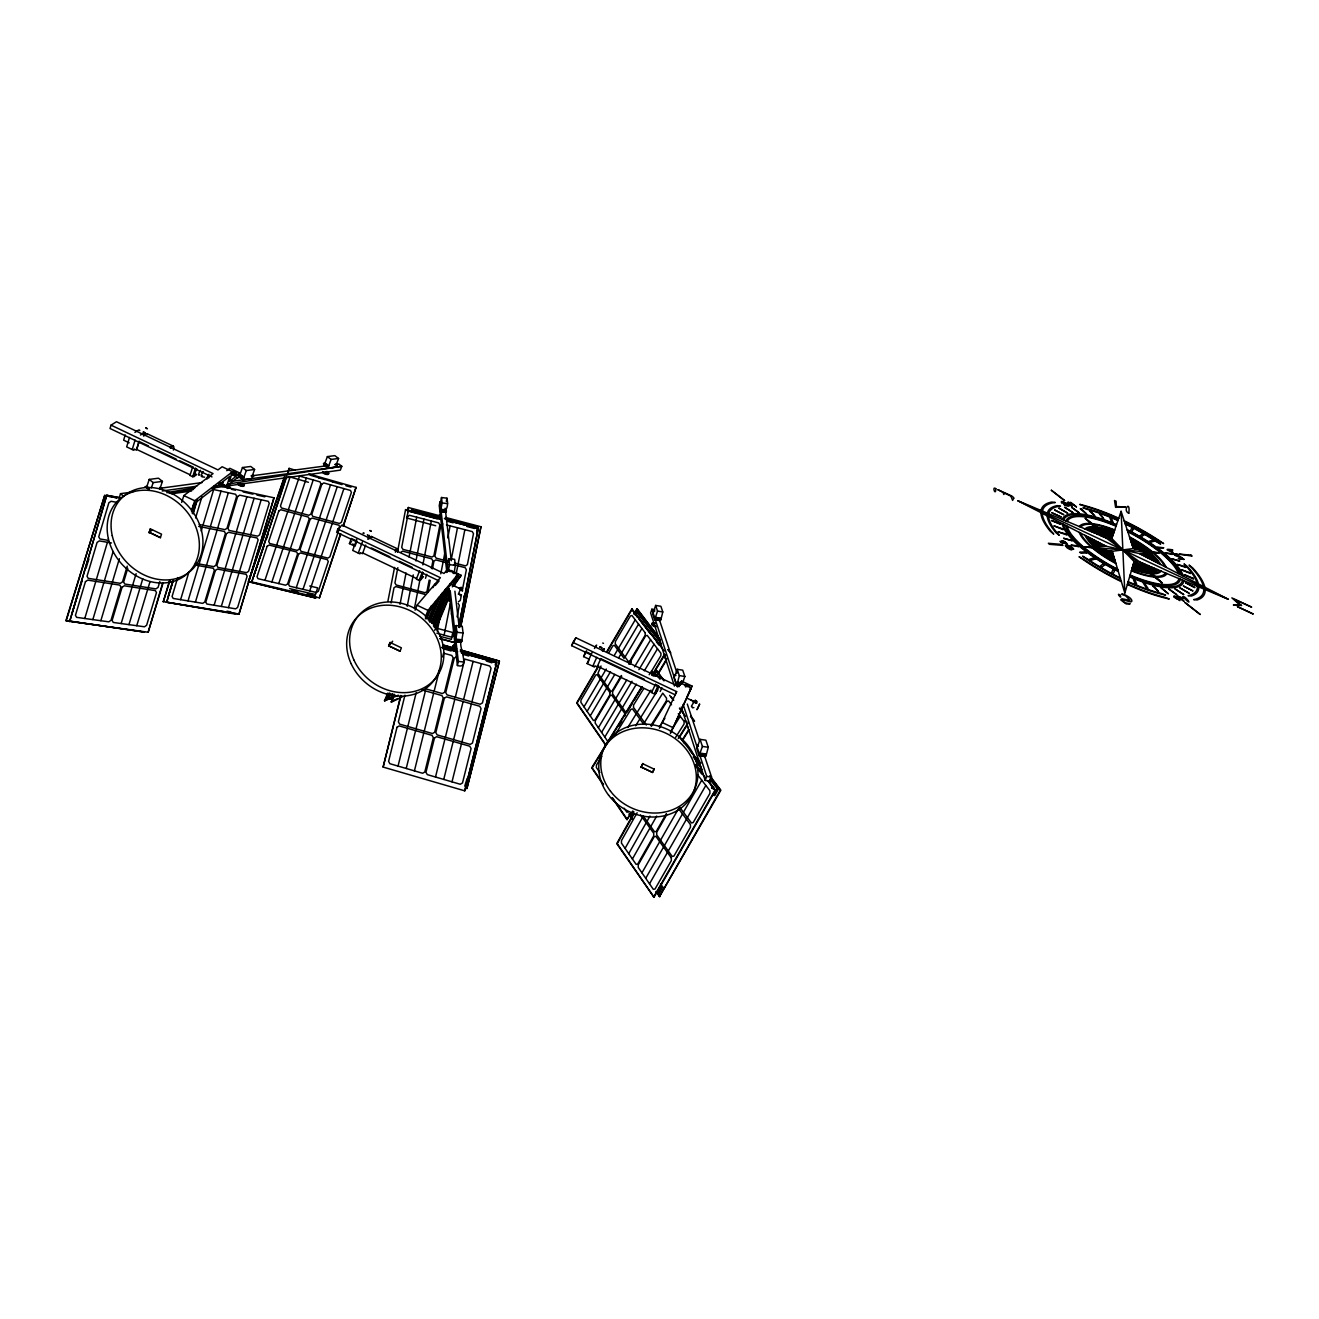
<?xml version="1.0" encoding="UTF-8"?>
<svg xmlns="http://www.w3.org/2000/svg" width="1319" height="1319" viewBox="0 0 1319 1319"><rect width="100%" height="100%" fill="white"/><g stroke="black" fill="none" stroke-linecap="round" stroke-linejoin="round"><path stroke-width="1.5" d="M204.659 477.165L202.401 476.901M631.174 661.446L630.02 664.215M686.111 686.572L687.694 686.49A2.902 1.237 25.8 0 0 686.309 685.962M624.794 715.937L624.909 713.595L611.769 695.146L610.268 695.525L595.298 720.784L595.182 723.092L608.043 741.773M630.218 664.034L630.317 661.726L645.667 635.84L647.217 635.395L660.967 653.317L660.868 655.675L651.487 671.355M1183.918 580.574L1183.819 581.349A68.357 20.626 28.2 0 1 1131.85 577.788L1129.625 576.815M1182.516 579.997L1182.434 580.64A66.824 20.164 28.2 0 1 1131.653 577.145L1129.773 576.337M1180.307 579.057L1180.241 579.519A64.367 19.422 28.2 0 1 1131.323 576.106L1130.004 575.546M1178.922 578.464L1178.873 578.81A62.834 18.961 28.2 0 1 1131.108 575.463L1130.136 575.051M441.733 510.997L440.975 510.288L442.079 510.469M1048.77 513.8L1048.819 513.503A83.394 25.176 28.2 0 1 1058.333 506.414L1060.46 506.117L1057.178 505.639A84.927 25.638 28.2 0 0 1047.467 512.827L1047.401 513.223M1042.472 511.145L1042.587 510.437A90.467 27.303 28.2 0 1 1052.991 502.819L1055.299 502.49L1051.837 502.044A92 27.781 28.2 0 0 1041.235 509.761L1041.103 510.568M232.391 473.653C236.662 474.725 233.677 471.724 232.606 472.894M387.885 601.332L394.562 567.401M397.596 551.457L405.56 509.612L440.925 518.763M391.1 602.964L393.985 587.779L395.832 586.576L424.784 594.358M397.843 567.648L394.925 582.949L396.145 584.976L425.097 592.759L426.96 591.555L429.186 580.047M400.02 604.333L403.053 588.521M403.367 586.906L406.038 572.974M409.088 557.047L409.846 553.057M410.193 551.276L416.722 517.196M407.225 606.295L410.275 590.467M410.588 588.851L413.276 574.903M415.963 560.954L417.117 554.969M417.447 553.205L424.009 519.092M414.463 608.257L417.529 592.412M417.843 590.813L420.151 578.843M422.855 564.878L424.388 556.898M424.734 555.118L431.329 520.972M476.868 530.535L478.022 526.908L476.687 533.882M407.505 511.541L408.494 507.452L407.719 511.492M431.428 568.538L432.912 560.872L431.676 558.827L402.608 551.144L400.762 552.364M427.983 591.835L430.208 580.327M432.451 568.819L433.935 561.152L435.798 559.916L446.778 562.817M440.777 573.847L443.118 561.845M443.464 560.064L445.031 552.018M447.768 537.938L450.125 525.852M437.232 631.174L440.348 615.281M451.18 559.981L457.479 527.765M444.124 635.164L450.373 603.36M456.209 573.732L457.775 565.719M458.122 563.938L464.865 529.677M440.381 511.723L440.744 509.892L446.218 510.585L445.855 512.399L440.381 511.723L440.134 502.852L441.189 504.188M440.233 503.842L441.502 497.51L446.96 498.203C449.268 508.672 444.355 510.206 445.459 511.459M454.412 630.235L453.291 635.956L451.411 637.159L436.853 633.169M457.066 616.847L459.325 605.388L458.089 603.327M461.436 594.737L460.298 600.508L458.418 601.728M462.194 590.896L466.365 569.726L465.129 567.665L454.115 564.763M458.583 626.888L478.253 528.424L458.798 626.805M408.478 510.898L406.565 517.938L435.699 525.737M441.502 497.51L442.129 502.935L440.859 509.282L446.35 509.975M442.228 511.063L442.656 510.14L441.519 509.909L442.294 511.063L445.097 510.799L442.343 510.453M446.333 501.368L446.96 498.203M394.958 695.41L394.645 696.877L398.289 695.195M460.595 626.673L480.94 526.759L460.793 626.591M447.388 565.818L447.471 571.737M453.06 572.941L454.132 573.023L455.352 565.356L454.626 559.322L448.856 558.629L447.273 564.713L448.196 564.829M448.856 558.629L449.565 564.68L448.213 571.242L452.071 571.688M454.956 641.71L455.368 639.748L461.469 640.407L461.056 642.353L454.956 641.71L454.593 631.109L455.78 632.625M460.71 641.529C459.358 640.638 461.271 639.187 460.628 641.529L461.617 641.644L463.051 632.972L462.244 626.228L456.16 625.569L454.742 632.329L454.593 631.109M455.731 641.001A2.061 1.105 11.6 0 1 455.665 640.407L456.951 632.296L456.16 625.569M455.517 640.985L456.638 640.44L455.517 640.985L455.368 639.748M457.099 641.133C458.468 637.456 452.747 642.007 460.232 640.82L457.182 640.539M387.687 695.575L388 694.074M437.842 622.815L438.172 621.298L431.742 623.326M460.958 641.743C458.814 647.151 470.57 669.607 457.396 665.501L458.303 661.38L450.208 590.599M495.202 665.007L496.158 661.116L460.347 651.471M461.568 652.889L496.719 662.633L464.766 790.839L383.12 767.081L400.762 695.542M400.976 695.509L383.12 767.081M404.933 695.195L398.371 721.806L399.657 724.131L432.467 733.545L434.676 732.226L443.2 697.866L441.898 695.558L422.129 689.969M398.041 766.092L407.39 728.269M407.835 726.472L416.227 692.557M406.219 768.482L415.584 730.627M416.029 728.83L425.427 690.892M414.413 770.873L423.795 732.985M424.24 731.188L433.654 693.217M434.132 691.238L439.326 670.299M442.623 656.977L443.563 653.185L451.823 655.477L453.126 657.785L444.585 692.228L442.376 693.563L425.905 688.914M435.501 777.023L444.932 739.069M445.377 737.255L454.824 699.202M455.319 697.223L464.783 659.088L489.745 666.013L491.047 668.337L482.441 702.912L480.215 704.247L447.042 694.882L445.74 692.557L454.297 658.115L456.506 656.78M443.745 779.43L453.192 741.443M453.654 739.629L463.117 701.543M463.596 699.548L473.092 661.38M452.005 781.837L461.469 743.817M461.93 742.003L471.411 703.901M471.905 701.906L481.402 663.704M496.719 662.633L464.766 790.839M499.423 661.05L466.877 788.581L499.423 661.05L460.545 649.97M467.19 778.325L464.733 786.173M421.42 576.568L422.212 574.424M711.683 787.789L712.309 788.119M685.517 686.919L685.765 686.078M1112.197 551.309L1133.351 548.539L1159.203 552.925L1139.319 553.535L1106.212 546.264L1085.092 546.791L1112.197 551.309L1124.827 593.022L1134.126 561.581L1111.785 538.449L1085.257 518.334L1106.031 537.954L1139.896 562.026L1162.039 582.833L1134.126 561.581M226.736 470.685L229.852 468.311L240.124 473.175L229.308 481.583L232.556 471.707L222.136 466.761L217.981 469.894L116.484 421.734L111.027 425.147L110.038 428.51L211.996 476.917M106.757 495.219L69.66 621.513L106.757 495.219L120.754 497.906M125.206 434.907L123.64 440.183L129.18 442.821M84.779 618.496L95.809 581.382M96.336 579.618L107.433 542.29M92.841 619.617L103.855 582.635M104.382 580.871L113.137 551.507M129.509 437.43L126.673 446.894L133.862 450.307L134.241 449.07L136.368 450.092L139.039 441.206M100.838 620.721L111.851 583.872M112.379 582.108L119.37 558.695M127.234 566.148L122.535 581.844L120.326 583.344L88.241 578.349L87.038 576.288L97.095 542.406L99.354 540.905L111.455 542.983M127.745 568.291L123.64 582.025L124.794 584.037L155.906 588.884L158.066 587.4L159.813 581.613M238.97 614.159L274.022 497.708L238.97 614.159L166.672 602.272L172.871 580.459M192.871 513.586L196.993 499.819M166.672 602.272L173.152 580.624M193.151 513.75L197.273 499.983M177.735 577.59L172.08 596.468L173.168 598.43L202.73 603.36L204.791 601.942L214.338 570.286L213.299 568.324L194.932 564.977M195.608 517.922L201.873 496.966M132.23 449.532L135.082 440.084M121.15 623.541L132.114 587.004M132.642 585.273L136.121 573.666M128.965 624.629L139.929 588.225M140.457 586.477L142.765 578.777M136.747 625.717L147.679 589.412M148.206 587.697L149.937 581.926M180.621 599.667L188.881 572.166M201.213 531.046L202.401 527.105M202.961 525.242L213.662 489.563L235.606 494.279L236.645 496.323L227.016 528.243L224.955 529.628L199.235 524.5M188.04 600.903L198.625 565.653M199.136 563.971L209.787 528.573M210.331 526.71L221.031 491.146M195.41 602.14L205.978 567.005M206.489 565.323L217.124 530.024M217.668 528.177L228.335 492.712M119.188 498.005L120.507 493.669L132.741 492.003M162.732 582.899L148.157 632.246L163.012 583.08M214.107 605.256L224.642 570.402M236.282 531.887L246.9 496.719M225.153 568.736L235.722 533.733M221.312 606.443L231.831 571.704M232.342 570.055L242.91 535.151M243.454 533.321L254.072 498.269M228.484 607.647L238.986 573.007M239.497 571.358L250.033 536.569M250.594 534.739L261.178 499.802M65.95 620.589L144.447 632.114L65.95 620.589L104.696 495.383L116.913 497.955M66.214 620.804L104.696 495.383M71.721 614.489L82.075 581.036M86.032 568.242L88.917 558.893M150.333 528.853L149.245 532.332L160.423 537.674L161.528 534.179L150.333 528.853L149.063 532.876M170.003 580.278L163.292 601.777L169.722 580.096M191.947 509.942L193.778 504.072M168.403 595.842L173.086 580.838M192.739 466.728L189.969 475.45L192.689 476.736L195.789 474.461M181.676 502.407L183.836 495.581L213.068 473.587L111.027 425.147M192.689 476.736L195.476 468.031M195.855 474.098L193.036 476.175L193.909 476.588L196.432 468.707M191.436 510.981L194.717 500.742L232.556 471.707M192.079 513.025L195.36 502.836L229.869 476.241L226.637 486.101L219.696 482.803M1067.269 521.615L1067.368 521.302A62.834 18.961 28.2 0 1 1115.083 525.819L1115.989 526.215M1065.884 521.021L1066.032 520.609A64.367 19.422 28.2 0 1 1114.901 525.259L1116.138 525.786M226.143 487.14L227.791 488.442L227.181 487.354M327.837 468.179L328.53 466.365L324.787 463.513L324.111 465.343L327.837 468.179L335.29 467.157L337.549 464.568L335.653 464.618M336.988 464.222L335.751 464.321M654.735 609.691L651.883 609.213L650.63 613.022L674.438 686.078M653.037 611.225L654.076 610.763L652.79 614.044L654.653 619.732L659.912 620.589C659.797 616.847 659.451 619.567 660.852 619.831L660.011 619.699M1063.675 520.082L1063.872 519.488A66.824 20.164 28.2 0 1 1114.604 524.335L1116.369 525.11M146.623 487.568L145.222 486.629L146.904 486.398L149.525 488.541M146.904 486.398L149.228 479.407L158.478 478.203L162.418 481.386L160.077 488.343L161.759 488.112L159.863 489.019M151.421 487.849L153.169 482.606L162.418 481.386M240.124 473.175L239.052 476.423L226.637 486.101M286.817 476.175L251.748 582.009L286.553 476.044M287.839 472.202L289.108 468.36L295.275 470.158M288.086 472.334L289.108 468.36M289.982 477.28L280.485 505.952L281.425 507.963L308.877 515.3L310.855 514.08L320.913 483.875L320.006 481.864L299.528 476.093L288.333 509.826M264.938 580.327L276.067 546.808M276.611 545.209L287.756 511.574M271.879 581.959L282.975 548.539M283.503 546.94L294.648 513.421M295.225 511.657L306.387 478.022M278.754 583.592L289.85 550.254M290.378 548.671L301.49 515.234M302.067 513.487L313.213 479.951M660.852 619.831L662.781 611.95L660.885 606.295L655.642 605.421L653.581 611.653L653.235 610.631M654.076 610.763L654.867 611.027M654.653 619.732L655.246 617.935L660.506 618.792M655.79 618.38L656.433 619.122L655.444 617.341L657.521 611.093L655.642 605.421M656.911 619.188C656.598 615.693 656.268 621.892 659.665 619.007M1062.29 519.505L1062.52 518.796A68.357 20.626 28.2 0 1 1114.423 523.775L1116.517 524.682M296.264 587.73L307.294 554.639M319.462 518.12L330.541 484.831M307.822 553.057L318.885 519.867M303.007 589.329L314.021 556.321M314.549 554.755L325.595 521.648M326.172 519.917L337.235 486.727M309.734 590.912L320.715 558.003M321.242 556.437L332.273 523.429M332.833 521.697L343.896 488.591M340.516 533.816L319.412 597.853L340.78 533.948M343.105 526.067L356.048 487.354L343.369 526.215M1111.785 538.449L1121.101 511.327L1133.351 548.539M241.971 477.577L243.718 477.824L243.042 479.737L239.201 476.72L239.877 474.807L243.718 477.824M327.739 466.778L326.782 465.492L327.64 466.959M326.139 465.937C329.602 464.42 323.815 465.788 327.903 467.289M326.452 465.228L324.573 463.81L326.222 465.838L251.039 475.912M675.971 675.46L674.619 674.603L674.141 678.23L676.218 684.577L679.912 685.138M682.615 682.929L684.858 676.466L682.714 670.151L677.208 669.294L674.998 675.757L674.619 674.603M284.459 476.604L248.335 581.564L315.966 598.068L248.582 581.728L284.723 476.736M253.578 576.321L263.981 546.132M266.273 539.438L268.235 533.75M323.996 464.123C327.656 463.183 320.748 464.156 325.018 462.92L328.744 465.755L331.118 459.441L338.571 458.468L336.197 464.75L337.549 464.568M676.218 684.577L676.861 682.714L680.555 683.275M680.917 684.116L677.241 683.869L679.318 675.608L677.208 669.294M678.625 684.083L678.065 682.731L679.714 683.869M238.97 475.499L240.437 475.054L238.97 475.499L238.574 474.378L240.091 474.18L243.949 477.198L246.29 470.553L254.583 469.465L252.226 476.06L253.71 475.862L251.319 478.599L243.042 479.737M240.091 474.18L242.449 467.536L250.742 466.464L254.583 469.465M241.245 477.28C244.922 476.983 236.183 474.56 241.459 476.637M242.201 478.039L243.949 477.198M253.149 475.499C251.302 477.115 251.484 473.966 253.71 475.862M699.086 755.705L699.779 753.776L705.599 754.616L704.907 756.545L699.086 755.705L696.762 748.615L697.256 744.773L698.345 745.598M706.275 755.259L704.28 754.534L706.028 755.902L708.254 747.263L705.879 740.19L700.059 739.349L697.669 746.043L697.256 744.773M701.312 755.127L700.208 755.078L700.01 753.133L702.417 746.422L700.059 739.349M700.521 755.078L702.17 754.32L700.983 754.452M704.577 755.705L701.724 755.276M450.867 570.451L461.205 575.348L454.165 583.872L458.006 574.26L447.537 569.297L444.025 573.435L342.033 525.044L337.829 529.034L336.642 532.315L439.112 580.954L435.286 585.455M1166.837 573.386L1166.754 573.617A49.644 14.987 28.2 0 1 1156.235 577.211L1156.054 577.211M1165.419 572.792L1165.386 572.891A48.111 14.509 28.2 0 1 1155.197 576.354L1155.197 576.354M349.42 543.609L351.316 538.482L356.888 541.136L354.992 546.264L349.42 543.609L351.596 541.482M356.757 539.389L352.701 550.435L359.922 553.865L360.351 552.661L362.494 553.683L365.709 545.044M358.273 553.073L362.362 542.043M604.168 649.542L604.399 648.75L603.195 650.778M325.018 462.92L327.376 456.605L334.828 455.632L338.571 458.468M326.749 466.316L328.744 465.755M691.387 706.341L694.14 701.576M704.544 755.952L711.584 777.089L710.051 781.161L705.203 780.436L706.737 776.363L683.127 704.461M390.094 642.452L388.775 645.848L400.069 651.223L401.388 647.827L390.094 642.452L388.577 646.359M419.656 570.665L416.359 579.156L419.096 580.459L422.575 576.502M419.096 580.459L422.41 571.984M419.409 579.882L420.299 580.294L423.284 572.627M415.073 610.186L417.018 605.207L440.381 577.706L337.829 529.034M425.361 617.045L427.983 610.417L458.006 574.26M425.74 618.331L428.345 611.703L455.55 578.893L452.351 586.889M446.267 572.495L447.537 569.297M233.216 472.927L232.177 473.076L232.869 472.383M461.205 575.348L454.066 585.636M392.732 693.778L390.572 699.07L391.957 699.664L394.117 694.371L391.496 702.071L402.031 697.042M425.41 618.595L428.543 611.027M391.496 702.071L394.628 694.503M425.971 618.825L431.461 605.586M426.746 618.627L432.137 605.635M428.081 619.732L435.649 601.448M429.005 621.035L438.798 597.375M441.914 593.352L429.912 622.337L432.583 620.078L444.668 590.945M445.641 589.065L432.484 621.546L438.897 619.551L439.903 617.836M434.099 621.035L447.438 588.884M433.423 626.063L434.99 622.304M435.715 620.54L448.988 588.521M434.264 627.415L436.589 621.81M437.314 620.045L448.971 591.918M595.957 646.937L596.6 645.057L594.457 648.519M434.693 630.383L450.125 593.187M435.897 628.998L450.092 594.754M454.049 585.224L455.616 581.432M678.098 683.918L679.087 684.116M390.325 698.592L384.488 700.686L387.72 693.151M432.797 587.664L434.957 584.152M385.049 700.917L388.264 693.398M629.839 662.534L630.4 661.083L628.784 664.116M389.633 692.97L387.374 698.229L388.742 698.839L392.238 697.388M388.742 698.839L391.018 693.58M656.334 690.414L656.878 689.194M573.007 642.452L676.647 691.634L675.163 694.8L571.605 645.65L573.007 642.452L575.908 637.802L678.972 686.688L681.577 681.099L692.013 686.045L672.739 728.649M575.908 637.802L571.605 645.65M589.247 659.286L583.608 656.598L585.834 651.586M586.576 650.778L583.608 656.598M712.887 788.68L713.051 786.734L711.633 786.503M600.887 658.461L597.111 666.886L594.951 665.864L594.424 667.035L587.136 663.572L591.918 652.79M592.775 666.243L596.782 657.274M654.208 768.862L652.559 772.456L641.149 767.031L642.848 763.437M670.431 733.463L691.288 688.056L680.703 683.028L679.219 686.16M392.337 694.338L391.661 696.284L392.419 694.569M660.176 691.519L661.94 687.776M654.587 693.365L655.477 693.778L658.989 686.292L658.099 685.88M661.709 723.406L676.647 691.634M227.907 488.343L228.599 486.876M657.489 687.908L658.132 686.572M680.126 684.198L681.577 681.099M640.919 767.526L642.732 763.717L654.142 769.158L652.559 772.456L641.166 767.015M659.418 728.236L662.154 722.482L673.218 727.742M686.82 697.52L692.013 686.045M693.233 702.4L693.745 701.395M655.477 693.778L656.846 691.008M629.79 663.985L631.141 661.462M602.404 650.976L603.41 649.096M1080.706 527.27L1080.756 527.171A48.111 14.509 28.2 0 1 1091.538 524.303L1091.588 524.319M1079.305 526.677L1079.42 526.462A49.644 14.987 28.2 0 1 1090.566 523.511L1090.764 523.528M708.122 780.65L715.558 790.213L654.026 897.266L616.748 843.599L633.648 813.493M709.688 779.133L717.256 788.729L713.546 795.341L714.783 795.555L718.476 788.943L710.908 779.348M654.026 897.266L617.226 843.682L634.126 813.576M637.126 812.751L621.513 840.533L621.447 843.105L636.104 864.357L637.736 864.027L653.68 835.949L653.729 833.311L640.589 814.961M625.074 848.364L642.452 817.549M628.734 853.657L646.178 822.759M647.019 821.292L649.97 816.082M632.411 858.999L649.937 828.019M650.778 826.535L656.697 816.082M666.326 813.675L656.235 831.465L654.57 831.827L643.276 816.082M666.87 814.417L656.763 832.207L656.714 834.845L672.212 856.46L673.91 856.097L690.431 827.326L690.464 824.639L678.543 808.613L660.555 840.187M641.957 872.832L659.698 841.67M645.716 878.306L663.556 847.062M664.413 845.578L682.484 813.922M683.44 812.24L701.757 780.172M709.754 775.704L720.866 790.18L659.434 896.59L720.372 790.081L710.496 777.221M634.802 614.736L636.467 611.818L637.555 612.098L659.945 640.737M649.509 883.796L667.43 852.486M668.304 850.986L686.457 819.264M687.413 817.582L705.83 785.432M653.532 897.2L715.079 790.114L707.627 780.551M662.814 887.209L659.203 893.491L657.967 893.326L661.577 887.044L662.814 887.209L660.522 883.812M633.664 613.994L637.192 608.817L658.313 636.599M635.131 612.346L637.192 608.817M665.815 654.57L664.084 657.538L665.188 657.802M605.685 745.251L576.667 702.928L598.529 665.683M606.855 651.487L631.834 608.933L662.22 647.876M606.13 745.35L577.095 703.027L597.919 667.562M607.284 651.602L632.263 609.048M601.019 665.996L597.936 673.333L610.73 691.255L612.214 690.859L621.298 675.526M608.949 652.493L612.923 645.749L614.39 645.321L624.167 658.527M583.987 706.836L600.326 679.087M601.101 677.768L606.262 668.997M614.539 654.966L617.638 649.69M618.496 648.223L635.23 619.798M232.589 473.406L233.018 472.317M587.136 663.572L588.835 660.687M587.103 711.353L603.508 683.555M604.283 682.236L610.516 671.684M618.825 657.62L620.886 654.092M621.76 652.625L638.561 624.134M590.236 715.904L606.707 688.056M607.498 686.721L614.786 674.388M625.041 657.043L641.924 628.503M426.697 574.326L425.493 578.316M621.76 676.169L612.676 691.502L612.56 693.81L625.717 712.244L627.234 711.881L632.395 703.274M598.364 727.725L615.017 699.713M615.825 698.378L626.723 680.043M634.554 666.853L650.613 639.83M601.579 732.375L618.298 704.313M619.089 702.978L632.032 681.247M638.924 669.673L654.043 644.299M657.62 674.058L667.117 658.132M658.066 674.174L666.507 660.011M604.794 737.057L621.595 708.93M622.403 707.594L636.401 684.149M644.332 670.843L657.489 648.8M618.693 726.142L621.744 721.031M634.439 699.828L641.661 687.793M651.932 675.312L664.479 654.372M652.377 675.427L664.924 654.488M653.251 676.136L656.911 670.992L664.199 680.719M654.768 674.487L656.911 670.992M603.063 784.475L591.703 767.773L641.743 686.754M649.195 674.685L651.767 671.338L655.444 676.169M603.508 784.541L592.165 767.856L642.188 686.853M601.744 756.496L596.468 765.053L596.353 767.477L599.832 772.571M614.868 735.293L630.927 709.309L632.559 708.962L643.524 723.999M643.754 688.551L633.582 705.005L633.499 707.446L646.326 725.005M627.778 727.511L636.187 713.942M637.126 712.425L650.976 690.101M635.626 725.763L639.847 718.954M640.787 717.437L657.917 689.886M644.48 722.482L662.748 693.151L666.54 698.163L666.458 700.653L650.894 725.565M651.405 726.274L666.985 701.362L668.684 701.016L671.552 704.808M659.467 726.884L664.908 718.212M670.365 731.963L680.241 716.283M682.203 740.058L688.699 729.737M682.648 740.14L689.145 729.836M675.592 737.387L684.066 723.983L684.132 721.444L678.296 713.727M632.807 810.987L626.888 819.544L631.257 812.636M678.246 738.36L688.089 722.812M678.708 738.442L687.446 724.626M633.829 811.663L631.076 815.999L632.213 816.164L634.043 813.279M1161.116 570.979L1160.868 571.391A43.511 13.124 28.2 0 1 1153.63 573.814L1152.427 573.798M1159.978 570.484L1159.78 570.781A42.29 12.761 28.2 0 1 1152.757 573.138L1151.701 573.122M1158.181 569.857L1158.247 569.759A40.444 12.201 28.2 0 1 1151.438 572.116L1150.613 572.1M601.909 648.091L600.508 647.118M694.008 701.774L695.657 703.274M599.815 647.035L601.992 647.942M1087.845 530.287L1087.928 530.189A40.444 12.201 28.2 0 1 1094.984 528.276L1095.825 528.309M1086.131 529.562L1086.345 529.298A42.29 12.761 28.2 0 1 1093.731 527.303L1094.803 527.353M1084.976 529.067L1085.29 528.705A43.511 13.124 28.2 0 1 1092.907 526.66L1094.127 526.71M392.683 641.199L388.775 645.848L400.069 651.223M458.32 594.275L460.628 588.95M420.299 580.294L423.448 576.683M1157.076 569.264L1156.549 569.808A39.224 11.838 28.2 0 1 1150.564 571.44L1149.888 571.424M1155.312 568.522L1154.966 568.868A37.377 11.277 28.2 0 1 1149.245 570.418L1148.816 570.402M1154.125 568.027L1153.911 568.242A36.157 10.915 28.2 0 1 1148.371 569.742L1148.091 569.726M1152.328 567.302L1152.344 567.285A34.31 10.354 28.2 0 1 1147.068 568.72L1147.019 568.72M367.688 539.125L370.144 536.652A6.562 1.187 -64.2 0 0 368.545 538.861M636.5 616.698L637.555 616.583M1093.682 532.744L1093.715 532.711A34.31 10.354 28.2 0 1 1099.172 531.524L1099.222 531.524M1090.747 531.508L1091.143 531.194A37.377 11.277 28.2 0 1 1097.078 529.892L1097.523 529.908M1091.934 532.002L1092.165 531.804A36.157 10.915 28.2 0 1 1097.919 530.535L1098.199 530.551M1088.999 530.766L1089.593 530.271A39.224 11.838 28.2 0 1 1095.825 528.919L1096.501 528.952M691.766 706.621L692.36 707.561M152.443 529.892L149.245 532.332L160.423 537.674M193.909 476.588L196.712 474.51M653.037 624.876L652.361 624.299M243.454 478.352L242.284 478.236L243.009 478.929M243.323 478.731L243.273 478.748A1.995 0.824 19.3 0 1 241.492 477.725A1.995 0.824 19.3 0 1 242.004 476.934M1151.141 566.774L1150.679 567.088A33.09 9.991 28.2 0 1 1147.299 567.994L1146.293 568.027M1139.319 553.535L1228.352 599.304L1149.129 566.131A31.244 9.431 28.2 0 1 1145.931 566.972L1145.189 567.005M442.788 523.956L440.909 525.193L434.907 556.09L436.144 558.135L447.125 561.037M140.49 435.023L143.705 432.912A6.562 2.044 -63.8 0 1 145.074 432.78L145.304 433.193M134.934 432.401L138.182 430.291A6.562 2.061 -63.8 0 1 139.798 430.571M444.14 511.096L442.459 511.145M1106.212 546.264L1017.773 500.725L1096.897 533.898A31.244 9.431 28.2 0 1 1100.211 533.173L1100.953 533.156M458.996 594.226L460.809 595.561L460.018 594.193M1094.885 533.255L1095.38 532.958A33.09 9.991 28.2 0 1 1098.892 532.184L1099.914 532.167M695.871 703.225L695.855 702.417M390.952 701.823L397.975 698.476M1146.195 564.697L1145.947 564.812A28.194 8.508 28.2 0 1 1143.639 565.29L1143.375 565.307M654.735 625.849L655.263 625.898M384.488 700.686L389.781 698.345M230.776 485.425L226.39 485.26M1096.699 534.014L1100.046 535.201A28.194 8.508 28.2 0 1 1102.404 534.789L1102.684 534.789M455.682 645.799L455.616 647.035M224.708 485.656L225.763 487.173L230.297 487.453M678.444 684.149L677.455 683.836A1.962 0.956 19.1 0 0 679.994 684.297M657.868 619.303L656.78 619.303M1142.979 563.328L1141.545 563.592M441.09 515.894L441.288 517.015M240.19 483.413L242.366 484.617L240.783 483.43M1102.981 536.668L1104.432 536.437M687.298 725.945L688.007 727.692M451.494 613.5L451.692 615.198M405.56 509.612L440.711 518.812M367.374 534.69L368.743 535.827M166.755 492.679L194.948 487.766M219.102 483.545L223.125 482.853M698.542 759.645L697.998 760.568L699.861 761.343M169.129 493.257L193.514 489.448M213.826 486.282L223.983 484.7M228.039 484.057L341.802 466.299L340.351 470.125L212.013 488.112M1104.3 537.229L1105.141 537.113M353.987 544.549L352.453 544.071M628.487 811.927L626.838 812.158L624.118 808.168M491.872 662.798L486.431 661.05M162.221 490.998L196.712 486.216M219.02 483.117L223.076 482.556M171.256 493.834L191.634 490.981M159.253 488.393L202.087 482.573M236.76 477.857L242.877 477.016M334.68 464.535L338.752 463.975L341.802 466.299L231.402 481.402M327.161 466.547L328.53 466.365M144.991 487.288L146.689 487.074L149.311 489.201M238.36 475.021L239.877 474.807M323.419 463.711L324.787 463.513M460.776 640.886L461.749 640.985M701.889 754.633L704.742 755.029M678.84 683.456L681.61 683.885M439.309 516.438L439.59 516.471M445.591 510.865L446.465 510.964M440.826 503.578L440.002 503.462M653.812 624.481L654.867 623.59M1144.463 566.329L1145.007 566.296A30.024 9.052 28.2 0 0 1148.091 565.488L1149.311 565.999M1142.65 564.614L1142.732 564.614A26.924 8.128 28.2 0 0 1144.941 564.153M599.848 647.002L601.002 647.134M1103.294 535.448L1103.376 535.448A26.924 8.128 28.2 0 0 1101.085 535.877M1101.645 533.799L1101.085 533.816A30.024 9.052 28.2 0 0 1097.903 534.525M1062.125 501.5L1068.637 504.567A4.419 1.319 27.5 0 1 1068.588 506.133L1068.077 506.133A4.419 1.319 27.5 0 1 1065.604 505.391M1153.317 576.222L1153.367 576.238A48.111 14.509 28.2 0 1 1131.85 570.451L1131.537 570.336M1154.504 577.095L1154.306 577.079A49.644 14.987 28.2 0 1 1132.147 571.127L1131.389 570.814M1085.092 546.791L1159.203 552.925M654.851 623.838L653.977 623.195L654.933 623.211M1092.297 523.676L1092.495 523.692A49.644 14.987 28.2 0 1 1113.994 529.661L1114.703 529.958M1093.369 524.484L1093.418 524.484A48.111 14.509 28.2 0 1 1114.258 530.271L1114.555 530.403M454.461 631.768L455.434 631.867M456.951 632.296L463.051 632.972M455.517 639.088L461.601 639.748M160.176 487.156L160.242 487.766M458.303 661.38L463.381 661.973M242.811 485.639L242.498 485.54M242.976 478.401L242.35 478.121M449.565 564.68L455.352 565.356M1145.387 570.154L1144.892 570.088A37.377 11.277 28.2 0 1 1133.911 567.318L1132.576 566.84M1146.755 571.193L1145.98 571.111A39.224 11.838 28.2 0 1 1134.472 568.176L1132.394 567.45M1147.662 571.885L1146.722 571.77A40.444 12.201 28.2 0 1 1132.642 567.978L1132.279 567.846M1149.03 572.924L1147.827 572.792A42.29 12.761 28.2 0 1 1133.087 568.819L1132.098 568.44M1149.937 573.633L1148.552 573.452A43.511 13.124 28.2 0 1 1133.384 569.379L1131.982 568.835M1143.111 568.423L1143.062 568.423A34.31 10.354 28.2 0 1 1132.988 565.867L1132.873 565.818M1144.48 569.462L1144.15 569.429A36.157 10.915 28.2 0 1 1133.549 566.725L1132.691 566.428M442.129 502.935L447.619 503.627M1101.81 530.881L1102.123 530.93A36.157 10.915 28.2 0 1 1112.511 533.651L1113.335 533.948M1103.113 531.87L1103.162 531.887A34.31 10.354 28.2 0 1 1113.038 534.459L1113.154 534.508M1096.6 526.941L1097.985 527.122A43.511 13.124 28.2 0 1 1112.741 531.227L1114.093 531.738M1097.474 527.6L1098.678 527.765A42.29 12.761 28.2 0 1 1113.022 531.738L1113.978 532.101M1098.776 528.573L1099.7 528.705A40.444 12.201 28.2 0 1 1113.434 532.513L1113.78 532.645M1099.634 529.232L1100.392 529.348A39.224 11.838 28.2 0 1 1111.653 532.282L1113.665 533.008M1100.936 530.222L1101.431 530.287A37.377 11.277 28.2 0 1 1112.164 533.107L1113.467 533.568M69.379 621.315L148.157 632.246M700.01 753.133L705.83 753.973M700.438 754.435L701.362 754.567M697.026 745.416L698.46 746.356M702.417 746.422L708.254 747.263M699.697 762.877L699.614 762.184M706.737 776.363L711.584 777.089M1067.252 545.143L1065.34 545.654L1067.104 547.764A4.649 1.467 27.9 0 0 1071.259 549.858C1074.886 550.666 1060.938 541.515 1070.665 549.199C1059.223 541.037 1073.831 548.918 1073.65 549.347A4.584 1.434 27.9 0 0 1072.479 547.797L1071.836 547.286M677.076 682.088L680.769 682.648M677.455 683.242L678.477 683.44M679.318 675.608L684.858 676.466M655.444 617.341L660.704 618.199M657.109 618.595L659.879 619.122M660.209 619.106L661.05 619.238M1139.896 565.983L1139.187 565.867A30.024 9.052 28.2 0 1 1133.301 564.367M1140.82 566.675L1139.863 566.527A31.244 9.431 28.2 0 1 1133.73 564.961L1133.186 564.779M1142.205 567.731L1140.869 567.516A33.09 9.991 28.2 0 1 1134.389 565.867L1133.005 565.406M657.521 611.093L662.781 611.95M166.392 602.091L238.69 613.994M1137.605 564.235L1137.506 564.219A26.924 8.128 28.2 0 1 1133.631 563.295M1138.528 564.928L1138.182 564.878A28.194 8.508 28.2 0 1 1134.109 563.905L1133.499 563.724M143.507 432.038L144.48 433.127M143.128 432.104L144.991 432.912L143.82 432.335M108.01 540.345L99.931 538.943L98.744 536.833L108.85 502.77L111.109 501.286L117.16 502.424M163.012 601.596L235.046 614.027M717.256 788.729L718.476 788.943M1105.322 533.552L1106.262 533.717A31.244 9.431 28.2 0 1 1112.28 535.283L1112.824 535.465M1106.196 534.211L1106.905 534.343A30.024 9.052 28.2 0 1 1112.692 535.844M1107.531 535.217L1107.878 535.283A28.194 8.508 28.2 0 1 1111.884 536.272L1112.478 536.454M1103.987 532.546L1105.306 532.777A33.09 9.991 28.2 0 1 1111.67 534.426L1113.022 534.887M226.983 611.192L230.94 611.901M195.443 563.295L213.81 566.659L215.854 565.257L225.434 533.47L224.411 531.475L198.691 526.363M107.037 495.4L121.035 498.071M712.985 788.597L714.206 788.828L707.973 780.733M116.6 497.725L108.537 496.125L109.263 496.571M1136.22 563.18L1133.812 562.619M1109.757 536.915L1112.131 537.476M1135.296 562.471L1133.961 562.174M220.224 486.019L274.303 497.873M1110.664 537.591L1111.983 537.905M231.369 489.283L235.31 490.157M243.158 491.938L252.984 494.147M256.925 495.037L264.789 496.818M289.603 588.62L315.488 594.523L317.665 587.862L309.718 586.015M603.459 643.342L602.734 643.029M652.691 673.679L653.795 673.927M251.5 581.86L319.412 597.853M307.096 594.028L315.62 596.402L307.739 594.424M291.961 590.467L297.88 591.951M439.112 516.916L411.314 510.057L440.53 517.559M444.948 518.416L478.022 526.908M444.421 518.565L477.527 527.056M446.828 520.28L478.253 528.424M446.613 520.329L478.055 528.474M446.465 524.913L472.251 531.59L473.488 533.651L467.371 564.647L465.475 565.884L454.445 562.966M408.28 507.502L439.821 515.795M445.492 517.427L480.94 526.759M410.423 511.426L418.205 513.487M422.08 514.525L439.573 519.191M447.355 521.269L453.175 522.819M466.778 526.446L474.56 528.507M407.95 511.014L437.117 518.796M436.902 628.273L452.73 632.493L451.411 639.352L439.54 636.187M447.438 598.777L451.082 599.749M447.108 600.376L450.768 601.365M633.071 611.159L659.929 645.271M440.117 638.61L455.616 642.864L439.903 638.693M442.656 646.59L456.423 650.382M442.03 647.481L457.66 651.8M441.849 647.497L457.462 651.833M461.37 652.905L496.538 662.666M308.794 473.933L356.311 487.486M443.036 644.975L456.654 648.866M442.838 645.007L456.456 648.882M460.347 650.003L499.241 661.083M443.316 648.75L451.147 650.976M462.92 654.339L468.789 656.021M288.877 476.637L308.415 482.292M310.064 475.153L319.825 478.022M323.732 479.16L333.493 482.012M318.538 477.758L324.392 479.473M332.207 481.765L341.967 484.617M345.875 485.755L351.052 487.156M226.406 486.183L227.528 486.991M453.027 572.248L453.324 573.089M656.367 619.089L656.911 618.693M327.128 473.719L327.359 473.884M1139.896 562.026L1148.091 565.488M1099.782 535.316L1106.031 537.954M1118.726 518.252L1116.534 517.246A92 27.781 28.2 0 0 1083.575 505.325L1079.766 504.369L1084.202 506.051A90.467 27.303 28.2 0 1 1116.632 517.773L1118.594 518.664M1118.083 520.148L1116.995 519.653A84.927 25.638 28.2 0 0 1086.493 508.623L1082.965 507.749L1087.12 509.348A83.394 25.176 28.2 0 1 1117.111 520.181L1117.935 520.56M1128.19 581.663L1129.08 582.075A83.394 25.176 28.2 0 0 1161.182 593.418L1165.6 595.1L1161.907 594.259A84.927 25.638 28.2 0 1 1129.196 582.685L1128.042 582.157M1127.514 583.954L1129.625 584.911A90.467 27.303 28.2 0 0 1164.545 597.243L1169.293 599.007L1165.287 598.084A92 27.781 28.2 0 1 1129.756 585.537L1127.366 584.449M1017.773 500.725L1228.352 599.304M692.574 707.676L693.876 707.611M371.513 536.487L397.233 548.704M368.265 535.811L369.485 535.695A6.562 1.187 -64.2 0 0 368.512 535.893M147.069 433.687L172.674 445.838M453.703 585.669L455.418 586.477M458.732 588.043C458.715 586.807 464.173 593.501 462.095 589.642M450.076 583.938L462.309 589.758M371.298 547.946L389.896 556.783M399.195 561.185L412.22 567.368M687.1 698.229L694.783 701.873M690.694 699.944L693.563 701.296M587.235 652.262L591.473 654.273M600.821 658.692L644.414 679.384M148.404 445.904L139.155 441.519L136.747 449.449L190.299 474.873M157.653 450.307L176.169 459.078M179.862 460.842L192.821 466.992M362.857 553.024L416.672 578.579M597.441 666.227L651.817 692.046M417.018 605.207L427.983 610.417M183.836 495.581L194.717 500.742M1065.653 505.408C1059.355 502.127 1071.49 507.914 1067.055 503.759C1052.232 498.351 1077.178 507.238 1061.746 502.77M695.591 702.269L697.026 702.945L695.921 702.417M1124.217 520.807L1126.41 521.862A92 27.781 28.2 0 1 1159.747 540.938L1163.638 543.593L1159.154 541.087A90.467 27.303 28.2 0 0 1126.36 522.308L1124.415 521.384M1125.074 523.412L1126.146 523.94A84.927 25.638 28.2 0 1 1157.01 541.614L1160.621 544.055L1156.417 541.746A83.394 25.176 28.2 0 0 1126.096 524.385L1125.272 523.989M1120.26 577.953L1119.353 577.524A83.394 25.176 28.2 0 1 1086.971 558.646L1082.52 556.189L1086.279 558.811A84.927 25.638 28.2 0 0 1119.287 578.052L1120.458 578.612M1121.166 580.987L1119.056 579.964A90.467 27.303 28.2 0 1 1083.822 559.421L1079.041 556.717L1083.13 559.586A92 27.781 28.2 0 0 1118.99 580.492L1121.381 581.646M1127.135 529.644L1129.229 530.7A68.357 20.626 28.2 0 1 1183.061 575.216L1183.374 576.172M1127.316 530.222L1129.097 531.112A66.824 20.164 28.2 0 1 1181.709 574.639L1181.972 575.447M1127.63 531.161L1128.866 531.788A64.367 19.422 28.2 0 1 1179.565 573.732L1179.747 574.309M1127.827 531.755L1128.734 532.216A62.834 18.961 28.2 0 1 1178.213 573.171L1178.345 573.584M1117.605 569.181L1116.632 568.687A62.834 18.961 28.2 0 1 1067.219 526.545L1067.137 526.149M1117.803 569.824L1116.468 569.165A64.367 19.422 28.2 0 1 1065.851 525.968L1065.752 525.424M1118.116 570.88L1116.22 569.923A66.824 20.164 28.2 0 1 1063.675 525.044L1063.526 524.286M1118.314 571.523L1116.072 570.385A68.357 20.626 28.2 0 1 1062.306 524.484L1062.141 523.577M1129.509 536.882L1130.235 537.262A49.644 14.987 28.2 0 1 1152.146 551.589L1152.344 551.754M1129.707 537.492L1130.004 537.641A48.111 14.509 28.2 0 1 1151.256 551.54L1151.306 551.589M1115.709 562.916L1115.396 562.751A48.111 14.509 28.2 0 1 1093.55 548.242L1093.55 548.242M1115.907 563.559L1115.149 563.164A49.644 14.987 28.2 0 1 1092.61 548.193L1092.396 548.012M1130.317 539.339L1131.686 540.081A43.511 13.124 28.2 0 1 1146.722 549.924L1148.14 551.045M1130.482 539.834L1131.438 540.361A42.29 12.761 28.2 0 1 1146.063 549.924L1147.299 550.913M1130.729 540.576L1131.075 540.757A40.444 12.201 28.2 0 1 1145.057 549.924L1146.03 550.699M1114.703 559.619L1114.341 559.421A40.444 12.201 28.2 0 1 1100.013 549.908L1099.04 549.116M1114.934 560.41L1113.945 559.85A42.29 12.761 28.2 0 1 1098.958 549.908L1097.705 548.902M1115.099 560.938L1113.681 560.146A43.511 13.124 28.2 0 1 1098.249 549.908L1096.831 548.753M1130.894 541.07L1132.922 542.241A39.224 11.838 28.2 0 1 1144.397 549.924L1145.189 550.551M1131.141 541.829L1132.46 542.587A37.377 11.277 28.2 0 1 1143.408 549.924L1143.919 550.336M1131.306 542.34L1132.147 542.834A36.157 10.915 28.2 0 1 1142.732 549.924L1143.078 550.188M1131.554 543.115L1131.686 543.181A34.31 10.354 28.2 0 1 1141.743 549.924L1141.809 549.974M1113.896 556.931L1113.764 556.865A34.31 10.354 28.2 0 1 1103.525 549.908L1103.525 549.908M1114.126 557.739L1113.269 557.245A36.157 10.915 28.2 0 1 1102.47 549.908L1102.14 549.644M1114.291 558.267L1112.939 557.492A37.377 11.277 28.2 0 1 1101.761 549.908L1101.25 549.495M1114.539 559.091L1112.445 557.871A39.224 11.838 28.2 0 1 1100.722 549.908L1099.931 549.265M1131.735 543.642L1133.103 544.467A33.09 9.991 28.2 0 1 1139.6 548.819L1140.951 549.825M1131.999 544.434L1132.543 544.763A31.244 9.431 28.2 0 1 1138.676 548.869L1139.649 549.611M1113.467 555.546L1112.906 555.217A31.244 9.431 28.2 0 1 1106.674 550.979L1105.685 550.237M1113.731 556.387L1112.313 555.53A33.09 9.991 28.2 0 1 1105.701 551.045L1104.349 550.007M233.249 472.861L235.837 474.477M1132.444 545.786L1133.054 546.165A28.194 8.508 28.2 0 1 1137.143 548.984L1137.506 549.248M1113.055 554.145L1112.428 553.749A28.194 8.508 28.2 0 1 1108.273 550.88L1107.911 550.6M1132.906 547.204L1135.329 548.885M1112.609 552.694L1110.153 550.979M1133.103 547.781L1134.455 548.737M1112.428 552.1L1111.06 551.128M1138.792 549.462L1138.066 548.918A30.024 9.052 28.2 0 0 1132.164 544.961M1136.533 549.017L1136.632 549.1A26.924 8.128 28.2 0 0 1132.642 546.363M327.376 456.605L331.118 459.441M1108.801 550.748L1108.916 550.831A26.924 8.128 28.2 0 0 1112.923 553.601M1106.575 550.386L1107.317 550.946A30.024 9.052 28.2 0 0 1113.302 555.002M226.835 486.76L228.55 488.079M242.449 467.536L246.29 470.553M149.228 479.407L153.169 482.606M146.195 487.42L148.173 489.036M1153.944 553.09L1154.141 553.255A49.644 14.987 28.2 0 1 1166.078 567.022L1166.227 567.351M1153.136 553.106L1153.185 553.156A48.111 14.509 28.2 0 1 1164.743 566.494L1164.809 566.626M1085.257 518.334L1162.039 582.833M120.507 493.669L123.673 496.356M1091.604 546.594L1091.67 546.627A48.111 14.509 28.2 0 1 1080.673 533.239L1080.624 533.09M1090.797 546.643L1090.599 546.478A49.644 14.987 28.2 0 1 1079.338 532.695L1079.222 532.365M326.584 472.218L324.688 472.334M1150.712 553.189L1151.982 554.293A43.511 13.124 28.2 0 1 1160.143 563.724L1160.506 564.417M1150.069 553.205L1151.174 554.178A42.29 12.761 28.2 0 1 1159.088 563.345L1159.352 563.823M1149.096 553.238L1149.954 553.996A40.444 12.201 28.2 0 1 1157.521 562.751L1157.62 562.933M1148.437 553.255L1149.146 553.865A39.224 11.838 28.2 0 1 1155.79 561.267L1156.466 562.339M1147.464 553.288L1147.926 553.683A37.377 11.277 28.2 0 1 1154.257 560.723L1154.686 561.432M1146.821 553.304L1147.118 553.568A36.157 10.915 28.2 0 1 1153.235 560.377L1153.498 560.822M1145.832 553.337L1145.898 553.386A34.31 10.354 28.2 0 1 1151.701 559.85L1151.734 559.916M1099.419 546.429L1099.37 546.396A34.31 10.354 28.2 0 1 1093.764 539.9L1093.731 539.834M1098.397 546.462L1098.1 546.198A36.157 10.915 28.2 0 1 1092.198 539.356L1091.951 538.927M1097.705 546.478L1097.243 546.066A37.377 11.277 28.2 0 1 1091.159 538.993L1090.764 538.317M1096.666 546.511L1095.974 545.885A39.224 11.838 28.2 0 1 1089.593 538.465L1088.983 537.394M1095.99 546.528L1095.133 545.753A40.444 12.201 28.2 0 1 1087.911 536.965L1087.829 536.8M1094.951 546.544L1093.847 545.555A42.29 12.761 28.2 0 1 1086.312 536.388L1086.098 535.91M1094.259 546.561L1093.006 545.423A43.511 13.124 28.2 0 1 1085.257 535.992L1084.943 535.316M1145.172 553.353L1146.244 554.343A33.09 9.991 28.2 0 1 1149.987 558.514L1150.531 559.289M1144.183 553.386L1144.958 554.112A31.244 9.431 28.2 0 1 1148.486 558.052L1148.701 558.349M1143.524 553.403L1144.101 553.947A30.024 9.052 28.2 0 1 1147.481 557.723M1142.518 553.436L1142.815 553.7A28.194 8.508 28.2 0 1 1145.321 556.404L1145.601 556.75M1141.858 553.452L1141.941 553.535A26.924 8.128 28.2 0 1 1144.348 556.123M1103.508 546.247L1103.591 546.33A26.924 8.128 28.2 0 1 1101.217 543.692M1102.898 546.346L1102.618 546.082A28.194 8.508 28.2 0 1 1100.161 543.379L1099.898 543.016M1101.86 546.379L1101.283 545.835A30.024 9.052 28.2 0 1 1098.002 542.027M1101.167 546.396L1100.392 545.654A31.244 9.431 28.2 0 1 1096.979 541.713L1096.781 541.4M1100.112 546.412L1099.057 545.407A33.09 9.991 28.2 0 1 1095.446 541.219L1094.935 540.46M711.568 787.163L711.93 788.119M1140.853 553.485L1142.386 555.101M232.787 473.966L234.403 475.582M1140.177 553.502L1141.034 554.409M1104.646 546.313L1103.129 544.681M1105.338 546.297L1104.481 545.374M693.25 756.941L695.772 760.14M698.295 763.338L700.818 766.537M698.328 764.723L702.12 769.521M636.467 611.818L661.33 643.656M695.723 764.707L703.159 774.269M695.228 764.608L705.154 777.369M697.702 774.945L709.919 790.724L709.902 793.411L693.167 822.578L691.42 822.957L679.483 806.948M631.834 608.933L664.281 651.009M659.912 677.9L656.318 674.438L660.044 679.285M695.509 764.542L702.994 774.253M695.542 765.927L701.774 774.022M697.405 759.612L680.851 738.607L684.561 743.438M689.507 749.868L696.91 759.53M634.307 612.774L636.764 615.989M639.204 619.221L650.251 633.714M656.384 641.776L658.841 644.991M668.238 649.657L670.728 652.921L667.793 649.558M636.764 608.702L660.357 639.748M671.305 697.059L673.745 700.274M679.862 708.319L683.522 713.134M651.322 671.239L654.999 676.053M669.64 695.36L673.3 700.175M679.417 708.221L685.517 716.25M680.851 709.952L683.308 713.216M690.925 716.382L694.569 721.246L690.464 716.283M656.466 670.893L663.754 680.62M612.593 797.913L627.349 819.627M612.131 797.83L626.888 819.544M656.499 891.595L659.929 896.656M656.005 891.529L659.434 896.59M629.443 814.103L631.702 817.467M628.982 814.037L632.378 819.083M448.114 588.241L448.773 589.873M705.599 754.616L706.028 755.902M687.281 704.049L699.433 740.569M659.319 619.501L677.059 673.185M676.861 682.714L677.241 683.869M655.246 617.935L655.592 618.974M699.779 753.776L700.208 755.078M651.883 609.213L677.389 686.968M681.296 707.116L705.203 780.436M1204.758 587.169L1204.56 586.213A92 27.781 28.2 0 0 1192.706 567.928L1189.111 565.076L1191.568 567.632A90.467 27.303 28.2 0 1 1203.192 585.603L1203.373 586.46M1198.394 583.905L1198.295 583.427A84.927 25.638 28.2 0 0 1187.446 566.576L1184.05 563.922L1186.292 566.28A83.394 25.176 28.2 0 1 1196.943 582.833L1197.009 583.179M453.868 572.545L454 573.65M454.89 591.176L459.259 627.58M446.218 510.585L446.35 511.574M461.469 640.407L461.617 641.644M445.426 508.771L445.855 512.399M445.179 508.244L451.312 560.74M447.883 570.385L440.018 501.632L439.243 505.49L446.828 572.281M440.744 509.892L440.859 510.898M448.658 588.488L457.396 665.501M1205.121 589.511L1205.187 590.401A92 27.781 28.2 0 1 1197.091 599.964L1193.695 599.65L1195.822 599.106A90.467 27.303 28.2 0 0 1203.802 589.725L1203.752 588.933M1198.823 586.856L1198.839 587.285A84.927 25.638 28.2 0 1 1191.288 596.04L1188.056 595.677L1190.018 595.199A83.394 25.176 28.2 0 0 1197.471 586.609L1197.454 586.279M1121.101 511.327L1124.827 593.022M1048.605 516.603L1048.621 516.933A83.394 25.176 28.2 0 0 1057.146 532.975L1059.239 535.349L1055.909 532.645A84.927 25.638 28.2 0 1 1047.253 516.339L1047.237 515.91M1042.323 513.371L1042.34 514.146A90.467 27.303 28.2 0 0 1051.474 531.508L1053.733 534.096L1050.237 531.194A92 27.781 28.2 0 1 1040.971 513.536L1040.955 512.662M235.606 474.032A2.951 1.368 25.9 0 1 234.7 475.598A2.951 1.368 25.9 0 1 231.155 474.065M231.369 472.054A2.951 1.368 25.9 0 1 231.946 472.054M232.622 472.169A2.951 1.368 25.9 0 1 234.024 472.713M1108.57 535.959A26.924 8.128 28.2 0 1 1112.395 536.882M1061.68 502.737A4.419 1.319 27.5 0 1 1062.059 501.451M1067.269 545.143A4.649 1.467 27.9 0 1 1071.819 547.286M685.089 685.831A2.902 1.237 25.8 0 1 685.649 685.847M684.594 685.089A2.902 1.286 27.1 0 1 688.023 685.352A2.902 1.286 27.1 0 1 689.573 687.924M679.994 684.742A1.962 0.956 19.1 0 1 678.345 684.99A1.962 0.956 19.1 0 1 676.548 683.967M655.939 626.195A3.149 1.484 18.4 0 1 651.949 624.052A3.149 1.484 18.4 0 1 654.653 622.881M656.483 626.657A3.149 1.484 18.4 0 1 652.509 625.42A3.149 1.484 18.4 0 1 652.427 623.376M658.56 619.205A1.847 0.857 18.4 0 1 656.186 619.369M655.23 619.518A1.847 0.857 18.4 0 1 654.916 618.545M699.565 762.497A3.528 1.847 20.1 0 1 695.921 760.107A3.528 1.847 20.1 0 1 697.982 758.392M700.999 763.074A3.528 1.847 20.1 0 1 695.871 760.898A3.528 1.847 20.1 0 1 698.658 759.002M700.752 755.177A2.077 1.072 20.1 0 0 703.258 755.111A2.077 1.072 20.1 0 1 700.785 755.919A2.077 1.072 20.1 0 1 699.499 753.874M699.614 754.32A2.077 1.072 20.1 0 1 699.729 753.231M456.753 575.051A2.885 1.352 18.9 0 1 458.336 576.98A2.885 1.352 18.9 0 1 455.863 577.508M454.115 573.303A2.885 1.401 20 0 1 458.534 575.133A2.885 1.401 20 0 1 455.747 576.337M440.909 517.872A3.166 1.533 11.4 0 1 438.699 515.993A3.166 1.533 11.4 0 1 441.123 514.905M440.81 518.367A3.166 1.533 11.4 0 1 438.683 516.9A3.166 1.533 11.4 0 1 439.606 515.548M444.75 511.096A1.863 0.89 11.5 0 1 443.53 511.591A1.863 0.89 11.5 0 1 441.733 511.129M441.222 510.667A1.863 0.89 11.5 0 1 441.173 510.189M441.304 511.508A1.863 0.89 11.4 0 1 441.206 510.585M455.517 648.272A3.512 1.913 11.6 0 1 453.044 646.013A3.512 1.913 11.6 0 1 455.714 644.562M455.401 648.783A3.512 1.913 11.6 0 1 452.928 646.524A3.512 1.913 11.6 0 1 455.599 645.09M459.49 641.677A2.061 1.105 11.6 0 1 456.753 641.792M395.354 552.216A6.579 1.072 -64.3 0 1 397.893 549.034A6.579 1.072 -64.3 0 1 397.497 552.133M395.172 550.88A6.579 1.088 -64.3 0 1 397.382 549.347M369.369 538.647A6.562 1.187 -64.2 0 1 371.661 537.46M362.956 533.255A6.562 1.204 -64.2 0 1 363.978 533.519M243.108 483.479A3.396 1.434 19.2 0 1 242.696 485.854A3.396 1.434 19.2 0 1 237.898 483.381M243.504 484.436A3.396 1.434 19.2 0 1 241.723 486.282A3.396 1.434 19.2 0 1 237.717 483.496M243.454 479.539A1.995 0.824 19.3 0 1 241.262 478.368A1.995 0.824 19.3 0 1 242.185 477.56M326.815 471.411A3.199 1.303 20.5 0 1 328.711 473.521A3.199 1.303 20.5 0 1 325.694 473.719A3.199 1.303 20.5 0 1 322.743 471.658M327.903 472.697A3.199 1.303 20.5 0 1 327.837 474.428A3.199 1.303 20.5 0 1 324.012 473.537A3.199 1.303 20.5 0 1 322.726 471.493M170.695 448.064A6.562 1.929 -63.9 0 1 173.399 450.092M169.937 447.718A6.562 1.929 -63.9 0 1 173.036 446.35M143.936 435.979A6.562 2.028 -63.8 0 1 147.53 434.495M143.392 435.715A6.562 2.028 -63.8 0 1 145.337 433.687M209.029 477.363A3.083 0.841 -63.9 0 1 208.583 478.088M207.099 479.094A3.083 0.841 -63.9 0 1 207.462 476.901A3.083 0.841 -63.9 0 1 208.996 474.23M195.113 473.208A3.083 0.857 -63.9 0 1 195.443 471.51M195.904 470.421A3.083 0.857 -63.9 0 1 196.778 468.954M202.532 475.763A3.083 0.841 -63.9 0 1 201.279 475.516A3.083 0.841 -63.9 0 1 203.225 471.493M199.763 474.692A3.083 0.841 -63.9 0 1 198.691 474.164A3.083 0.841 -63.9 0 1 200.603 470.256M463.76 597.095L466.481 591.72L463.777 596.996M671.355 857.96L671.305 860.631L655.015 889.022L653.334 889.352L638.215 867.407L638.264 864.786L654.208 836.691L655.873 836.328L671.355 857.96M324.54 473.191L323.65 472.367L324.54 473.191M645.288 632.906L645.189 635.214L629.855 661.083L628.339 661.495L615.264 643.837L615.363 641.562L630.416 615.94L631.933 615.478L645.288 632.906M609.939 692.574L609.823 694.899L594.853 720.141L593.402 720.487L580.888 702.335L581.003 700.059L595.693 675.048L597.161 674.652L609.939 692.574M1013.75 498.219L1012.613 500.396L1010.865 496.142L1004.814 493.257L1003.759 494.493L1003.132 492.465L997.774 489.646L1011.689 495.96A4.287 1.319 27.1 0 1 1013.75 498.186M238.624 484.634L239.778 485.062L238.624 484.634M238.805 484.139L239.959 484.551L238.937 484.04M453.291 646.656L454.643 646.359L453.291 646.656M995.845 488.722C995.713 497.065 991.624 485.293 995.845 488.722M1119.996 595.083C1123.096 601.002 1115.33 591.637 1119.996 595.083M369.864 530.551L371.381 531.359L369.979 530.502M1177.471 596.106L1183.143 598.76L1183.572 597.408C1196.152 610.384 1182.582 591.374 1182.22 597.985L1177.471 596.106M407.587 516.553L401.718 547.336L402.938 549.363L432.022 557.047L433.885 555.827L439.887 524.929L438.65 522.885L409.451 515.3L407.587 516.553M1129.905 603.805L1126.278 603.97L1120.721 599.881L1121.892 598.744L1129.954 600.392L1125.931 596.04A5.688 1.814 28.7 0 0 1122.073 594.556C1119.089 591.984 1131.834 596.996 1131.867 600.821A7.535 2.407 28.7 0 1 1130.449 601.876L1123.194 599.848L1122.634 600.854A3.149 1.006 28.7 0 0 1125.305 602.816L1129.905 603.805M397.019 727.247L388.594 761.393L389.88 763.701L422.624 773.264L424.817 771.961L433.324 737.684L432.022 735.359L399.212 725.928L397.019 727.247M434.479 738.013L425.971 772.291L427.274 774.616L460.282 784.261L462.507 782.942L471.081 748.533L469.762 746.208L436.671 736.694L434.479 738.013M444.355 698.196L435.831 732.573L437.133 734.897L470.223 744.394L472.449 743.075L481.039 708.583L479.72 706.242L446.564 696.877L444.355 698.196M85.455 581.646L75.447 615.346L76.65 617.358L108.801 621.826L111.01 620.309L120.936 587.12L119.798 585.092L87.713 580.129L85.455 581.646M122.057 587.301L112.115 620.458L113.269 622.453L144.463 626.789L146.623 625.272L156.483 592.61L155.378 590.615L124.25 585.784L122.057 587.301M215.36 570.484L205.813 602.107L206.852 604.036L235.606 608.834L237.618 607.432L247.098 576.238L246.092 574.309L217.404 569.083L215.36 570.484M226.456 533.684L216.877 565.455L217.915 567.417L246.604 572.66L248.599 571.275L258.128 539.933L257.123 537.971L228.517 532.299L226.456 533.684M237.651 496.538L228.022 528.457L229.061 530.452L257.667 536.157L259.678 534.789L269.241 503.314L268.252 501.319L239.712 495.169L237.651 496.538M1194.701 587.516L1185.649 582.751L1194.701 587.516M1067.945 502.341L1067.879 502.539A3.627 1.072 27.5 0 0 1068.406 503.429C1076.733 511.541 1069.198 500.61 1067.945 502.341M267.114 546.313L257.024 576.716L257.98 578.678L285.613 585.207L287.591 583.954L297.583 553.931L296.676 551.969L269.125 545.06L267.114 546.313M278.82 510.964L268.713 541.466L269.653 543.461L297.204 550.386L299.182 549.149L309.207 519.027L308.3 517.048L280.832 509.744L278.82 510.964M298.539 554.161L288.548 584.185L289.471 586.131L316.412 592.495L318.357 591.258L328.266 561.597L327.376 559.668L300.518 552.941L298.539 554.161M310.163 519.29L300.138 549.396L301.045 551.358L327.903 558.102L329.849 556.882L339.791 527.155L338.901 525.193L312.125 518.07L310.163 519.29M321.852 484.139L311.795 514.344L312.702 516.323L339.478 523.478L341.407 522.258L351.382 492.449L350.508 490.454L323.815 482.935L321.852 484.139M327.837 472.301L326.749 471.971L327.837 472.301M699.614 704.181L696.993 709.721L699.598 704.181M696.053 760.42L697.207 760.931L696.053 760.42M696.234 759.909L697.388 760.42L696.234 759.909M1177.109 598.727C1182.813 602.058 1178.494 600.607 1178.147 597.721A3.116 0.956 28.9 0 0 1176.136 596.468C1169.425 595.265 1179.648 597.342 1177.109 598.727M243.405 484.04L242.284 483.628L243.388 484.089M1114.654 570.435L1113.318 573.435L1111.637 572.545L1112.989 569.544L1114.654 570.435M1133.285 528.919L1132.114 531.524L1130.548 530.7L1131.718 528.095L1133.285 528.919M655.395 684.363L651.537 692.64L654.306 693.959L658.181 685.682L655.395 684.363M145.848 427.9L147.365 428.79L145.98 427.867M1061.086 516.999L1051.985 512.827L1061.086 516.999M1061.152 541.763L1063.444 543.329L1059.981 541.334L1066.016 543.412L1064.598 541.482L1067.252 543.741A3.067 0.956 27.8 0 1 1066.411 544.104L1061.152 541.763M1125.371 506.991L1115.594 507.337L1114.522 500.495L1116.105 501.236L1116.319 506.512L1125.371 506.991M1173.514 554.112L1171.783 551.837C1157.422 546.808 1181.923 551.128 1168.815 549.924L1172.575 551.903L1173.514 554.112M1192.772 590.863L1183.489 586.048L1192.772 590.863M1241.509 605.454L1233.38 604.976L1239.53 604.531L1231.864 597.886L1251.649 607.136L1234.65 599.486L1241.492 605.437M1104.695 564.895L1101.876 567.055L1100.26 566.082L1103.08 563.922L1104.695 564.895M1143.919 534.854L1141.446 536.751L1139.929 535.86L1142.402 533.964L1143.919 534.854M1253.05 613.945L1237.453 606.641L1253.05 613.945M1063.625 514.624L1054.672 509.991L1063.625 514.624M1183.918 601.2L1178.873 597.375L1183.918 601.2M1062.075 540.806L1063.955 541.515L1062.075 540.806M1184.099 559.404L1178.444 558.531L1184.099 559.404M1178.147 554.524L1173.729 553.766L1178.147 554.524M1174.602 555.2L1182.599 558.283L1179.615 556.123A3.693 1.072 28.5 0 0 1177.867 555.497L1174.602 555.2M1128.784 513.239C1122.189 510.601 1130.68 499.077 1128.784 513.239M1076.403 506.908L1070.599 502.44L1076.403 506.908M686.688 721.79L684.577 720.883L686.688 721.79M695.245 700.323L696.762 701.444L695.245 700.323M1189.079 593.22L1179.994 587.928L1189.079 593.22M1173.959 596.798L1176.482 598.612L1173.959 596.798M1095.215 558.976L1091.011 560.245L1089.494 559.24L1093.715 557.97L1095.215 558.976M1154.092 541.186L1150.382 542.307L1148.931 541.367L1152.658 540.246L1154.092 541.186M1067.582 513.14L1058.976 508.145L1067.582 513.14M461.056 587.384L460.677 588.175L462.474 588.472L461.056 587.384M1183.654 594.506L1175.015 588.868L1183.654 594.506M1086.493 552.875L1081.019 553.238L1079.651 552.199L1085.141 551.853L1086.493 552.875M1163.589 547.764L1158.676 548.094L1157.357 547.121L1163.589 547.764M1072.825 512.547L1064.779 507.337L1072.825 512.547M1200.191 614.44L1185.089 602.635L1200.191 614.44M1176.663 594.671L1168.667 588.851L1176.663 594.671M1061.795 544.401L1048.374 543.296L1049.545 544.318L1062.966 545.423L1061.795 544.401M1077.574 545.72L1070.979 545.159L1078.744 546.726L1077.574 545.72M1170.975 553.469L1165.007 552.974L1172.162 554.425L1170.975 553.469M1190.942 555.118L1179.202 554.145L1192.112 556.074L1190.942 555.118M1079.239 512.86L1071.935 507.551L1079.239 512.86M1064.581 500.544L1051.342 490.256L1064.581 500.544M1168.222 593.698L1161.132 587.829L1168.222 593.698M1072.166 540.708L1063.691 538.317L1072.166 540.708M1179.615 561.053L1171.684 558.794L1179.615 561.053M1081.514 509.035L1080.228 508.788L1086.642 514.047L1081.514 509.035M1154.059 586.246L1152.575 585.85L1158.593 591.604L1154.059 586.246M1066.164 534.063L1057.953 531.804L1066.89 534.97L1066.164 534.063M1184.973 566.56L1177.24 564.433L1185.781 567.467L1184.973 566.56M1090.895 511.376L1089.494 510.981L1094.885 516.092L1090.895 511.376M1144.826 583.493L1143.227 582.949L1146.376 587.895L1147.975 588.439L1144.826 583.493M1062.586 528.837L1053.881 525.836L1063.081 529.661L1062.586 528.837M1189.886 572.677L1181.511 569.792L1190.463 573.518L1189.886 572.677M1101.002 514.608L1099.502 514.097L1103.756 518.944L1101.002 514.608M1134.999 579.865L1133.334 579.189L1135.016 583.592L1136.698 584.284L1134.999 579.865M1111.587 518.68L1110.021 518.037L1111.488 521.879L1113.055 522.522L1111.587 518.68M1060.542 524.171L1051.573 520.527L1060.542 524.171M1193.2 578.299L1184.396 574.705L1193.547 579.074L1193.2 578.299M108.356 538.564A50.369 41.746 46 0 0 184.775 575.776A50.369 41.746 46 0 0 166.672 495.482A50.369 41.746 46 0 0 108.356 538.564M112.247 535.679A50.171 41.631 46 0 0 188.37 572.759A50.171 41.631 46 0 0 170.398 492.729A50.171 41.631 46 0 0 112.247 535.679M232.012 473.29A2.951 1.434 25.5 0 0 236.744 474.791A2.951 1.434 25.5 0 0 234.188 471.658A2.951 1.434 25.5 0 0 232.012 473.29M608.57 795.126A49.957 43.296 25.5 0 0 692.442 794.351A49.957 43.296 25.5 0 0 641.677 727.824A49.957 43.296 25.5 0 0 608.57 795.126M610.499 791.219A49.743 43.181 25.5 0 0 694.058 790.394A49.743 43.181 25.5 0 0 643.491 724.115A49.743 43.181 25.5 0 0 610.499 791.219M351.085 663.605A49.825 42.736 37.6 0 0 432.714 681.972A49.825 42.736 37.6 0 0 398.074 606.41A49.825 42.736 37.6 0 0 351.085 663.605M354.02 660.225A49.627 42.604 37.6 0 0 435.336 678.51A49.627 42.604 37.6 0 0 400.877 603.195A49.627 42.604 37.6 0 0 354.02 660.225"/></g></svg>
